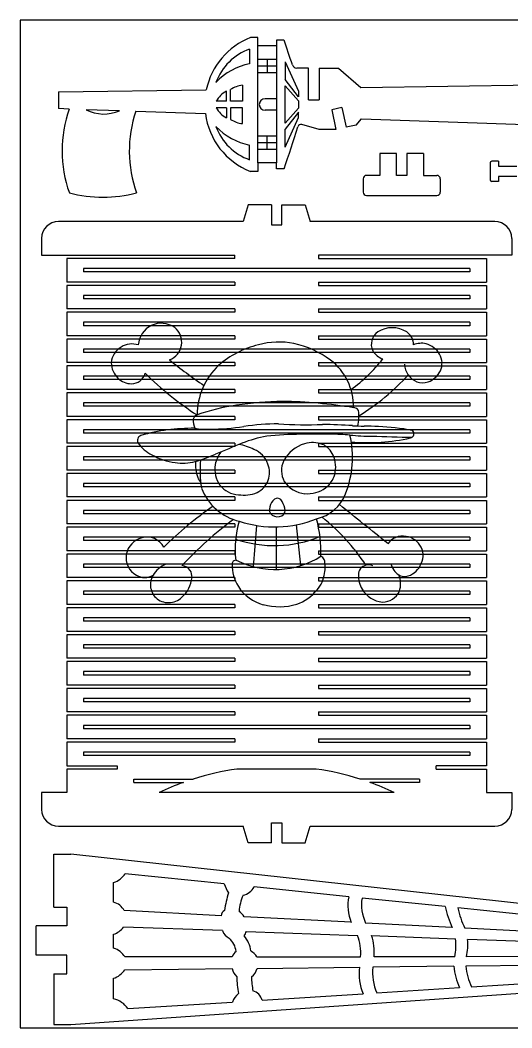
# Model space of a CAD drawing. Header units: centimetres. Extents: x 9372 to 20276, y 190 to 2379.
# Drawn here: x 9516.93 to 9531.58, y 190.25 to 220.25 of the extents above; entities that cross this region are included whole.
import ezdxf

# ---------------------------------------------------------------- set-up
doc = ezdxf.new("R2010")
doc.units = ezdxf.units.CM

msp = doc.modelspace()

# ---------------------------------------------------------------- linework, layer by layer
for p, q in [((9516.933, 220.248), (9516.933, 190.248)), ((9556.933, 220.248), (9516.933, 220.248)), ((9524.015, 219.73), (9523.79, 219.73)), ((9524.015, 219.48), (9524.015, 219.73)), ((9524.79, 219.655), (9524.565, 219.655)), ((9524.565, 219.655), (9524.565, 219.48)), ((9524.565, 219.48), (9524.015, 219.48)), ((9525.52, 218.822), (9525.17, 218.822)), ((9525.52, 217.877), (9525.52, 218.822)), ((9525.835, 218.822), (9525.835, 217.877)), ((9525.835, 218.822), (9526.414, 218.822)), ((9526.414, 218.822), (9527.077, 218.245)), ((9518.072, 218.114), (9522.477, 218.178)), ((9518.072, 218.114), (9518.072, 217.614)), ((9527.077, 218.245), (9535.617, 218.369)), ((9525.52, 217.877), (9525.835, 217.877)), ((9518.397, 217.603), (9518.072, 217.614)), ((9519.895, 217.553), (9518.897, 217.583)), ((9520.374, 217.537), (9522.449, 217.466)), ((9526.516, 217.646), (9526.213, 217.583)), ((9526.213, 217.583), (9526.336, 216.995)), ((9526.516, 217.646), (9526.64, 217.059)), ((9526.943, 217.123), (9527.099, 217.309)), ((9527.099, 217.309), (9535.617, 217.021)), ((9525.836, 216.995), (9525.326, 217.142)), ((9526.336, 216.995), (9525.836, 216.995)), ((9526.943, 217.123), (9526.64, 217.059)), ((9527.646, 216.277), (9527.646, 215.627)), ((9528.146, 216.277), (9527.646, 216.277)), ((9528.146, 215.627), (9528.146, 216.277)), ((9528.446, 216.277), (9528.446, 215.627)), ((9528.946, 216.277), (9528.446, 216.277)), ((9528.946, 216.277), (9528.946, 215.627)), ((9531.177, 216.048), (9530.977, 216.048)), ((9531.177, 216.048), (9531.177, 215.898)), ((9524.015, 215.747), (9523.79, 215.747)), ((9524.565, 215.997), (9524.015, 215.997)), ((9524.015, 215.997), (9524.015, 215.747)), ((9524.565, 215.822), (9524.565, 215.997)), ((9524.79, 215.822), (9524.565, 215.822)), ((9530.927, 215.998), (9530.927, 215.498)), ((9531.177, 215.898), (9531.727, 215.898)), ((9527.146, 215.527), (9527.146, 215.127)), ((9527.646, 215.627), (9527.246, 215.627)), ((9528.446, 215.627), (9528.146, 215.627)), ((9528.946, 215.627), (9529.346, 215.627)), ((9529.446, 215.527), (9529.446, 215.127)), ((9531.177, 215.448), (9530.977, 215.448)), ((9531.727, 215.598), (9531.177, 215.598)), ((9531.177, 215.598), (9531.177, 215.448)), ((9527.246, 215.027), (9529.346, 215.027)), ((9523.722, 214.753), (9523.572, 214.253)), ((9524.422, 214.753), (9523.722, 214.753)), ((9524.422, 214.753), (9524.422, 214.153)), ((9524.722, 214.153), (9524.722, 214.753)), ((9524.722, 214.753), (9525.422, 214.753)), ((9525.422, 214.753), (9525.572, 214.253)), ((9523.572, 214.253), (9518.072, 214.253)), ((9531.072, 214.253), (9525.572, 214.253)), ((9524.422, 214.153), (9524.722, 214.153)), ((9517.572, 213.753), (9517.572, 213.253)), ((9531.572, 213.753), (9531.572, 213.253)), ((9517.572, 213.253), (9523.322, 213.253)), ((9523.322, 213.153), (9518.322, 213.153)), ((9518.322, 213.153), (9518.322, 212.453)), ((9523.322, 213.153), (9523.322, 213.253)), ((9530.822, 213.253), (9525.822, 213.253)), ((9525.822, 213.253), (9525.822, 213.153)), ((9525.822, 213.153), (9530.822, 213.153)), ((9531.572, 213.253), (9530.822, 213.253)), ((9530.822, 213.153), (9530.822, 212.453)), ((9530.322, 212.853), (9518.822, 212.853)), ((9518.822, 212.853), (9518.822, 212.753)), ((9530.322, 212.753), (9518.822, 212.753)), ((9530.322, 212.853), (9530.322, 212.753)), ((9523.322, 212.453), (9518.322, 212.453)), ((9523.322, 212.453), (9523.322, 212.353)), ((9525.822, 212.453), (9530.822, 212.453)), ((9525.822, 212.453), (9525.822, 212.353)), ((9523.322, 212.353), (9518.322, 212.353)), ((9518.322, 212.353), (9518.322, 211.653)), ((9525.822, 212.353), (9530.822, 212.353)), ((9530.822, 212.353), (9530.822, 211.653)), ((9530.322, 212.053), (9518.822, 212.053)), ((9518.822, 212.053), (9518.822, 211.953)), ((9530.322, 211.953), (9518.822, 211.953)), ((9530.322, 212.053), (9530.322, 211.953)), ((9523.322, 211.653), (9518.322, 211.653)), ((9523.322, 211.553), (9518.322, 211.553)), ((9518.322, 211.553), (9518.322, 210.853)), ((9523.322, 211.653), (9523.322, 211.553)), ((9525.822, 211.653), (9530.822, 211.653)), ((9525.822, 211.653), (9525.822, 211.553)), ((9525.822, 211.553), (9530.822, 211.553)), ((9530.822, 211.553), (9530.822, 210.853)), ((9530.322, 211.253), (9518.822, 211.253)), ((9518.822, 211.253), (9518.822, 211.153)), ((9530.322, 211.253), (9530.322, 211.153)), ((9530.322, 211.153), (9518.822, 211.153)), ((9523.322, 210.853), (9518.322, 210.853)), ((9523.322, 210.753), (9518.322, 210.753)), ((9518.322, 210.753), (9518.322, 210.053)), ((9523.322, 210.853), (9523.322, 210.753)), ((9525.822, 210.853), (9530.822, 210.853)), ((9525.822, 210.853), (9525.822, 210.753)), ((9525.822, 210.753), (9530.822, 210.753)), ((9530.822, 210.753), (9530.822, 210.053)), ((9530.322, 210.453), (9518.822, 210.453)), ((9518.822, 210.453), (9518.822, 210.353)), ((9530.322, 210.353), (9518.822, 210.353)), ((9530.322, 210.453), (9530.322, 210.353)), ((9523.322, 210.053), (9518.322, 210.053)), ((9523.322, 210.053), (9523.322, 209.953)), ((9525.822, 210.053), (9530.822, 210.053)), ((9525.822, 210.053), (9525.822, 209.953)), ((9523.322, 209.953), (9518.322, 209.953)), ((9518.322, 209.953), (9518.322, 209.253)), ((9525.822, 209.953), (9530.822, 209.953)), ((9530.822, 209.953), (9530.822, 209.253)), ((9530.322, 209.653), (9518.822, 209.653)), ((9518.822, 209.653), (9518.822, 209.553)), ((9530.322, 209.553), (9518.822, 209.553)), ((9530.322, 209.653), (9530.322, 209.553)), ((9523.322, 209.253), (9518.322, 209.253)), ((9523.322, 209.153), (9518.322, 209.153)), ((9518.322, 209.153), (9518.322, 208.453)), ((9523.322, 209.253), (9523.322, 209.153)), ((9525.822, 209.253), (9530.822, 209.253)), ((9525.822, 209.253), (9525.822, 209.153)), ((9525.822, 209.153), (9530.822, 209.153)), ((9530.822, 209.153), (9530.822, 208.453)), ((9530.322, 208.853), (9518.822, 208.853)), ((9518.822, 208.853), (9518.822, 208.753)), ((9530.322, 208.853), (9530.322, 208.753)), ((9530.322, 208.753), (9518.822, 208.753)), ((9523.322, 208.453), (9518.322, 208.453)), ((9523.322, 208.353), (9518.322, 208.353)), ((9518.322, 208.353), (9518.322, 207.653)), ((9523.322, 208.453), (9523.322, 208.353)), ((9525.822, 208.453), (9530.822, 208.453)), ((9525.822, 208.453), (9525.822, 208.353)), ((9525.822, 208.353), (9530.822, 208.353)), ((9530.822, 208.353), (9530.822, 207.653)), ((9530.322, 208.053), (9518.822, 208.053)), ((9518.822, 208.053), (9518.822, 207.953)), ((9530.322, 207.953), (9518.822, 207.953)), ((9530.322, 208.053), (9530.322, 207.953)), ((9523.322, 207.653), (9518.322, 207.653)), ((9523.322, 207.653), (9523.322, 207.553)), ((9525.822, 207.653), (9530.822, 207.653)), ((9525.822, 207.653), (9525.822, 207.553)), ((9523.322, 207.553), (9518.322, 207.553)), ((9518.322, 207.553), (9518.322, 206.853)), ((9525.822, 207.553), (9530.822, 207.553)), ((9530.822, 207.553), (9530.822, 206.853)), ((9530.322, 207.253), (9518.822, 207.253)), ((9518.822, 207.253), (9518.822, 207.153)), ((9530.322, 207.153), (9518.822, 207.153)), ((9530.322, 207.253), (9530.322, 207.153)), ((9523.322, 206.853), (9518.322, 206.853)), ((9523.322, 206.753), (9518.322, 206.753)), ((9518.322, 206.753), (9518.322, 206.053)), ((9523.322, 206.853), (9523.322, 206.753)), ((9525.822, 206.853), (9530.822, 206.853)), ((9525.822, 206.853), (9525.822, 206.753)), ((9525.822, 206.753), (9530.822, 206.753)), ((9530.822, 206.753), (9530.822, 206.053)), ((9530.322, 206.453), (9518.822, 206.453)), ((9518.822, 206.453), (9518.822, 206.353)), ((9530.322, 206.453), (9530.322, 206.353)), ((9530.322, 206.353), (9518.822, 206.353)), ((9523.322, 206.053), (9518.322, 206.053)), ((9523.322, 205.953), (9518.322, 205.953)), ((9518.322, 205.953), (9518.322, 205.253)), ((9523.322, 206.053), (9523.322, 205.953)), ((9525.822, 206.053), (9530.822, 206.053)), ((9525.822, 206.053), (9525.822, 205.953)), ((9525.822, 205.953), (9530.822, 205.953)), ((9530.822, 205.953), (9530.822, 205.253)), ((9530.322, 205.653), (9518.822, 205.653)), ((9518.822, 205.653), (9518.822, 205.553)), ((9530.322, 205.553), (9518.822, 205.553)), ((9530.322, 205.653), (9530.322, 205.553)), ((9523.322, 205.253), (9518.322, 205.253)), ((9523.322, 205.253), (9523.322, 205.153)), ((9525.822, 205.253), (9530.822, 205.253)), ((9525.822, 205.253), (9525.822, 205.153)), ((9523.322, 205.153), (9518.322, 205.153)), ((9518.322, 205.153), (9518.322, 204.453)), ((9525.822, 205.153), (9530.822, 205.153)), ((9530.822, 205.153), (9530.822, 204.453)), ((9530.322, 204.853), (9518.822, 204.853)), ((9518.822, 204.853), (9518.822, 204.753)), ((9530.322, 204.753), (9518.822, 204.753)), ((9530.322, 204.853), (9530.322, 204.753)), ((9523.322, 204.453), (9518.322, 204.453)), ((9523.322, 204.353), (9518.322, 204.353)), ((9518.322, 204.353), (9518.322, 203.653)), ((9523.322, 204.453), (9523.322, 204.353)), ((9525.822, 204.453), (9530.822, 204.453)), ((9525.822, 204.453), (9525.822, 204.353)), ((9525.822, 204.353), (9530.822, 204.353)), ((9530.822, 204.353), (9530.822, 203.653)), ((9530.322, 204.053), (9518.822, 204.053)), ((9518.822, 204.053), (9518.822, 203.953)), ((9530.322, 204.053), (9530.322, 203.953)), ((9530.322, 203.953), (9518.822, 203.953)), ((9523.322, 203.653), (9518.322, 203.653)), ((9523.322, 203.553), (9518.322, 203.553)), ((9518.322, 203.553), (9518.322, 202.853)), ((9523.322, 203.653), (9523.322, 203.553)), ((9525.822, 203.653), (9530.822, 203.653)), ((9525.822, 203.653), (9525.822, 203.553)), ((9525.822, 203.553), (9530.822, 203.553)), ((9530.822, 203.553), (9530.822, 202.853)), ((9530.322, 203.253), (9518.822, 203.253)), ((9518.822, 203.253), (9518.822, 203.153)), ((9530.322, 203.153), (9518.822, 203.153)), ((9530.322, 203.253), (9530.322, 203.153)), ((9523.322, 202.853), (9518.322, 202.853)), ((9523.322, 202.853), (9523.322, 202.753)), ((9525.822, 202.853), (9530.822, 202.853)), ((9525.822, 202.853), (9525.822, 202.753)), ((9523.322, 202.753), (9518.322, 202.753)), ((9518.322, 202.753), (9518.322, 202.053)), ((9525.822, 202.753), (9530.822, 202.753)), ((9530.822, 202.753), (9530.822, 202.053)), ((9530.322, 202.453), (9518.822, 202.453)), ((9518.822, 202.453), (9518.822, 202.353)), ((9530.322, 202.353), (9518.822, 202.353)), ((9530.322, 202.453), (9530.322, 202.353)), ((9523.322, 202.053), (9518.322, 202.053)), ((9523.322, 201.953), (9518.322, 201.953)), ((9518.322, 201.953), (9518.322, 201.253)), ((9523.322, 202.053), (9523.322, 201.953)), ((9525.822, 202.053), (9530.822, 202.053)), ((9525.822, 202.053), (9525.822, 201.953)), ((9525.822, 201.953), (9530.822, 201.953)), ((9530.822, 201.953), (9530.822, 201.253)), ((9530.322, 201.653), (9518.822, 201.653)), ((9518.822, 201.653), (9518.822, 201.553)), ((9530.322, 201.653), (9530.322, 201.553)), ((9530.322, 201.553), (9518.822, 201.553)), ((9523.322, 201.253), (9518.322, 201.253)), ((9523.322, 201.153), (9518.322, 201.153)), ((9518.322, 201.153), (9518.322, 200.453)), ((9523.322, 201.253), (9523.322, 201.153)), ((9525.822, 201.253), (9530.822, 201.253)), ((9525.822, 201.253), (9525.822, 201.153)), ((9525.822, 201.153), (9530.822, 201.153)), ((9530.822, 201.153), (9530.822, 200.453)), ((9530.322, 200.853), (9518.822, 200.853)), ((9518.822, 200.853), (9518.822, 200.753)), ((9530.322, 200.753), (9518.822, 200.753)), ((9530.322, 200.853), (9530.322, 200.753)), ((9523.322, 200.453), (9518.322, 200.453)), ((9523.322, 200.453), (9523.322, 200.353)), ((9525.822, 200.453), (9530.822, 200.453)), ((9525.822, 200.453), (9525.822, 200.353)), ((9523.322, 200.353), (9518.322, 200.353)), ((9518.322, 200.353), (9518.322, 199.653)), ((9525.822, 200.353), (9530.822, 200.353)), ((9530.822, 200.353), (9530.822, 199.653)), ((9530.322, 200.053), (9518.822, 200.053)), ((9518.822, 200.053), (9518.822, 199.953)), ((9530.322, 199.953), (9518.822, 199.953)), ((9530.322, 200.053), (9530.322, 199.953)), ((9523.322, 199.653), (9518.322, 199.653)), ((9523.322, 199.553), (9518.322, 199.553)), ((9518.322, 199.553), (9518.322, 198.853)), ((9523.322, 199.653), (9523.322, 199.553)), ((9525.822, 199.653), (9530.822, 199.653)), ((9525.822, 199.653), (9525.822, 199.553)), ((9525.822, 199.553), (9530.822, 199.553)), ((9530.822, 199.553), (9530.822, 198.853)), ((9530.322, 199.253), (9518.822, 199.253)), ((9518.822, 199.253), (9518.822, 199.153)), ((9530.322, 199.253), (9530.322, 199.153)), ((9530.322, 199.153), (9518.822, 199.153)), ((9523.322, 198.853), (9518.322, 198.853)), ((9518.322, 198.753), (9518.322, 198.053)), ((9523.322, 198.753), (9518.322, 198.753)), ((9523.322, 198.853), (9523.322, 198.753)), ((9525.822, 198.853), (9530.822, 198.853)), ((9525.822, 198.853), (9525.822, 198.753)), ((9525.822, 198.753), (9530.822, 198.753)), ((9530.822, 198.753), (9530.822, 198.053)), ((9530.322, 198.453), (9518.822, 198.453)), ((9518.822, 198.453), (9518.822, 198.353)), ((9530.322, 198.353), (9518.822, 198.353)), ((9530.322, 198.453), (9530.322, 198.353)), ((9518.322, 198.053), (9519.822, 198.053)), ((9519.822, 198.053), (9519.822, 197.953)), ((9530.822, 198.053), (9529.322, 198.053)), ((9529.322, 197.953), (9529.322, 198.053)), ((9519.822, 197.953), (9518.322, 197.953)), ((9518.322, 197.953), (9518.322, 197.253)), ((9525.753, 197.953), (9523.391, 197.953)), ((9529.322, 197.953), (9530.822, 197.953)), ((9530.822, 197.953), (9530.822, 197.253)), ((9520.322, 197.653), (9522.089, 197.653)), ((9520.322, 197.553), (9520.322, 197.653)), ((9520.322, 197.553), (9521.794, 197.553)), ((9528.822, 197.653), (9527.056, 197.653)), ((9528.822, 197.553), (9527.35, 197.553)), ((9528.822, 197.653), (9528.822, 197.553)), ((9518.322, 197.253), (9517.572, 197.253)), ((9517.572, 197.253), (9517.572, 196.753)), ((9528.072, 197.253), (9521.072, 197.253)), ((9530.822, 197.253), (9531.572, 197.253)), ((9531.572, 197.253), (9531.572, 196.753)), ((9518.072, 196.253), (9523.572, 196.253)), ((9523.722, 195.753), (9523.572, 196.253)), ((9524.422, 195.753), (9524.422, 196.353)), ((9524.422, 196.353), (9524.722, 196.353)), ((9524.722, 196.353), (9524.722, 195.753)), ((9525.422, 195.753), (9525.572, 196.253)), ((9525.572, 196.253), (9531.072, 196.253)), ((9524.422, 195.753), (9523.722, 195.753)), ((9524.722, 195.753), (9525.422, 195.753)), ((9517.941, 193.84), (9517.941, 195.417)), ((9517.941, 195.417), (9518.441, 195.417)), ((9538.325, 193.231), (9518.441, 195.417)), ((9523.012, 194.533), (9520.062, 194.836)), ((9519.716, 193.991), (9519.716, 194.572)), ((9526.72, 194.152), (9523.902, 194.442)), ((9529.595, 193.857), (9527.115, 194.112)), ((9517.941, 193.84), (9518.325, 193.84)), ((9518.325, 193.84), (9518.325, 193.287)), ((9532.307, 193.579), (9529.964, 193.819)), ((9522.923, 193.587), (9520.034, 193.738)), ((9526.795, 193.39), (9523.601, 193.554)), ((9517.407, 192.414), (9517.407, 193.287)), ((9518.325, 193.287), (9517.407, 193.287)), ((9522.959, 193.142), (9520.012, 193.247)), ((9529.801, 193.235), (9527.221, 193.368)), ((9532.402, 193.101), (9530.177, 193.216)), ((9519.716, 192.621), (9519.716, 193.034)), ((9523.67, 193.117), (9526.983, 192.999)), ((9527.398, 192.999), (9529.899, 192.896)), ((9532.382, 192.808), (9530.258, 192.883)), ((9518.325, 192.414), (9517.407, 192.414)), ((9518.325, 191.861), (9518.325, 192.414)), ((9523.249, 192.36), (9520.055, 192.36)), ((9523.981, 192.361), (9527.069, 192.364)), ((9529.876, 192.366), (9527.472, 192.364)), ((9532.335, 192.369), (9530.226, 192.367)), ((9520.05, 191.979), (9523.245, 192.012)), ((9523.994, 192.02), (9527.035, 192.052)), ((9529.845, 192.083), (9527.438, 192.057)), ((9532.346, 192.11), (9530.203, 192.086)), ((9517.941, 191.861), (9518.325, 191.861)), ((9517.941, 191.861), (9517.941, 190.35)), ((9518.441, 190.35), (9538.325, 191.731)), ((9519.714, 191.112), (9519.716, 191.723)), ((9527.552, 191.288), (9530.02, 191.445)), ((9530.376, 191.467), (9532.518, 191.604)), ((9524.142, 191.071), (9527.146, 191.262)), ((9520.142, 190.826), (9523.259, 191.015)), ((9516.933, 190.248), (9556.933, 190.248)), ((9517.941, 190.35), (9518.441, 190.35))]:
    msp.add_line(p, q)
at = {"color": 1}
for p, q in [((9523.767, 219.385), (9523.767, 218.95)), ((9524.015, 215.997), (9524.015, 219.48)), ((9524.565, 219.48), (9524.565, 215.997)), ((9524.565, 219.08), (9524.015, 219.08)), ((9524.29, 219.08), (9524.29, 218.68)), ((9524.827, 219.007), (9525.227, 218.131)), ((9524.827, 219.007), (9524.827, 218.478)), ((9524.565, 218.88), (9524.015, 218.88)), ((9524.565, 218.68), (9524.015, 218.68)), ((9525.227, 217.964), (9524.827, 218.478)), ((9523.075, 217.834), (9523.075, 218.134)), ((9523.2, 217.834), (9523.2, 218.184)), ((9523.55, 218.309), (9523.55, 217.834)), ((9525.227, 217.847), (9524.827, 218.294)), ((9524.827, 217.183), (9524.827, 218.294)), ((9525.227, 218.131), (9525.227, 217.964)), ((9523.075, 217.834), (9522.775, 217.834)), ((9523.55, 217.834), (9523.2, 217.834)), ((9524.565, 217.91), (9524.227, 217.91)), ((9525.227, 217.847), (9525.227, 217.63)), ((9523.075, 217.643), (9522.775, 217.643)), ((9523.075, 217.643), (9523.075, 217.343)), ((9523.55, 217.643), (9523.2, 217.643)), ((9523.2, 217.643), (9523.2, 217.293)), ((9523.55, 217.168), (9523.55, 217.643)), ((9524.565, 217.567), (9524.227, 217.567)), ((9525.227, 217.63), (9524.827, 217.183)), ((9525.227, 217.513), (9524.827, 216.999)), ((9525.227, 217.346), (9525.227, 217.513)), ((9524.827, 216.47), (9525.227, 217.346)), ((9524.827, 216.47), (9524.827, 216.999)), ((9524.565, 216.797), (9524.015, 216.797)), ((9524.29, 216.397), (9524.29, 216.797)), ((9523.767, 216.092), (9523.767, 216.527)), ((9524.565, 216.597), (9524.015, 216.597)), ((9524.565, 216.397), (9524.015, 216.397)), ((9523.97, 205.205), (9523.875, 203.978)), ((9525.156, 205.224), (9525.281, 204.008)), ((9524.558, 205.162), (9524.558, 203.894))]:
    msp.add_line(p, q, dxfattribs=at)
for centre, radius, start, end in [((9524.571, 217.738), 2.139, 111.3943, 168.1373), ((9493.925, 208.847), 32.704, 17.9354, 19.2995), ((9525.17, 218.96), 0.137, 197.8611, 269.9867), ((9521.912, 216.356), 3.729, 160.4577, 199.5831), ((9519.427, 218.615), 1.161, 242.8239, 293.7462), ((9523.912, 216.356), 3.729, 161.5452, 199.5831), ((9524.571, 217.738), 2.139, 187.3095, 248.6057), ((9493.925, 226.63), 32.704, 340.7005, 343.0097), ((9525.298, 217.044), 0.102, 73.9703, 163.0973), ((9530.977, 215.998), 0.05, 90, 180), ((9527.246, 215.527), 0.1, 90, 180), ((9529.346, 215.527), 0.1, 0, 90), ((9530.977, 215.498), 0.05, 180, 270), ((9519.398, 219.049), 4.068, 255.7703, 284.2297), ((9527.246, 215.127), 0.1, 180, 270), ((9529.346, 215.127), 0.1, 270, 0), ((9518.072, 213.753), 0.5, 90, 180), ((9531.072, 213.753), 0.5, 0, 90), ((9524.572, 189.85), 8.189, 98.291, 107.6519), ((9524.572, 189.85), 8.189, 72.3481, 81.709), ((9524.572, 189.85), 8.189, 109.8296, 115.3013), ((9524.572, 189.85), 8.189, 64.6987, 70.1704), ((9518.072, 196.753), 0.5, 180, 270), ((9531.072, 196.753), 0.5, 270, 0), ((9519.491, 195.226), 0.692, 288.9957, 325.6786), ((9523.753, 194.736), 0.768, 195.3416, 217.1792), ((9523.454, 194.697), 0.516, 283.5068, 330.346), ((9525.845, 193.375), 2.849, 161.6464, 172.5305), ((9524.789, 193.635), 1.338, 155.2544, 176.5365), ((9528.009, 193.893), 1.314, 168.6069, 202.5755), ((9528.428, 193.92), 1.328, 171.6715, 204.6219), ((9519.578, 193.49), 0.519, 28.5015, 74.5266), ((9532.392, 194.441), 2.858, 191.7788, 204.9779), ((9532.748, 194.464), 2.858, 193.0401, 205.902), ((9523.131, 193.569), 0.208, 122.0328, 174.9534), ((9523.156, 193.297), 0.514, 29.7257, 54.5717), ((9519.521, 193.616), 0.614, 288.5144, 323.0716), ((9523.352, 193.29), 0.42, 200.6894, 243.0372), ((9522.741, 192.451), 0.627, 6.6682, 47.8849), ((9523.265, 193.239), 0.423, 323.3785, 343.3474), ((9522.949, 192.427), 0.862, 7.283, 40.454), ((9525.631, 192.492), 1.444, 354.9234, 20.5805), ((9526.036, 192.518), 1.444, 353.8671, 19.4471), ((9519.54, 192.042), 0.606, 31.4678, 73.0694), ((9528.241, 192.703), 1.669, 348.3729, 6.6524), ((9528.597, 192.726), 1.669, 347.5575, 5.4), ((9523.564, 192.261), 0.331, 127.3199, 162.4554), ((9523.611, 192.163), 0.42, 28.1643, 62.6895), ((9523.707, 192.117), 0.474, 192.8434, 226.9821), ((9523.539, 192.141), 0.47, 306.6749, 345.0039), ((9528.625, 191.874), 1.6, 173.584, 202.4782), ((9529.03, 191.901), 1.6, 174.3946, 202.5172), ((9531.8, 192.276), 1.964, 185.6359, 205.0222), ((9532.156, 192.299), 1.964, 186.2133, 205.0505), ((9519.523, 192.323), 0.63, 287.8658, 326.8602), ((9526.369, 191.817), 2.985, 180.8912, 190.6053), ((9527.863, 191.998), 4.05, 183.3105, 189.2648), ((9519.543, 190.393), 0.739, 35.864, 76.5895), ((9523.773, 190.845), 0.542, 128.7159, 161.6824), ((9523.769, 190.974), 0.385, 14.6316, 75.3534)]:
    msp.add_arc(centre, radius, start, end)
for centre, radius, start, end in [((9524.324, 217.817), 1.664, 109.5803, 159.6218), ((9524.147, 217.078), 1.91, 101.4729, 136.3471), ((9523.401, 217.508), 0.706, 117.5208, 152.4792), ((9523.648, 217.483), 0.832, 96.7528, 122.5549), ((9524.227, 217.738), 0.172, 90, 270), ((9523.401, 217.969), 0.706, 207.5208, 242.4792), ((9523.648, 217.994), 0.832, 237.4451, 263.2472), ((9524.324, 217.66), 1.664, 200.3782, 250.4197), ((9524.147, 218.399), 1.91, 223.6529, 258.5271), ((9521.135, 210.53), 0.694, 54.7508, 115.1753), ((9521.144, 210.535), 0.693, 116.0225, 176.4838), ((9521.187, 210.662), 0.557, 290.2439, 51.2242), ((9527.846, 210.596), 0.456, 125.2184, 204.9659), ((9528.012, 210.288), 0.804, 57.4574, 122.2559), ((9528.207, 210.596), 0.439, 358.3686, 57.2806), ((9520.26, 210.014), 0.596, 71.2194, 122.7616), ((9524.641, 208.477), 2.189, 78.2637, 106.2669), ((9524.441, 207.739), 2.953, 54.0231, 77.3884), ((9528.887, 209.965), 0.664, 78.3169, 111.2998), ((9528.829, 209.948), 0.695, 30.7716, 73.8555), ((9520.228, 210.01), 0.582, 119.9026, 176.0265), ((9524.647, 207.912), 2.737, 103.0711, 131.2151), ((9527.953, 210.74), 0.62, 212.9467, 249.1128), ((9528.946, 210.032), 0.551, 335.5161, 29.567), ((9520.281, 210.05), 0.633, 180, 226.7111), ((9530.002, 220.609), 13.562, 230.5267, 235.9335), ((9525.143, 208.759), 1.716, 358.4172, 52.9512), ((9523.819, 213.269), 4.997, 306.4422, 321.5494), ((9529.067, 210.072), 0.695, 185.7548, 213.922), ((9520.239, 209.864), 0.44, 271.0035, 342.8638), ((9527.289, 216.412), 9.41, 225.2059, 237.2847), ((9524.228, 208.495), 2.024, 133.1623, 180), ((9528.845, 210.114), 0.678, 290.3663, 332.7688), ((9520.248, 209.994), 0.569, 225.1945, 269.888), ((9523.244, 214.51), 7.128, 302.0035, 317.3921), ((9528.927, 209.987), 0.532, 214.6736, 286.762), ((9524.898, 198.967), 9.934, 90.8734, 98.8351), ((9524.476, 193.917), 14.985, 80.8534, 88.9653), ((9524.22, 202.83), 6.013, 98.1078, 109.5895), ((9526.858, 208.53), 0.182, 32.2063, 90), ((9525.747, 208.47), 1.275, 346.257, 7.0415), ((9522.273, 208.312), 0.196, 110.5384, 162.8957), ((9522.94, 208.369), 0.854, 180, 198.5665), ((9524.624, 201.134), 7.093, 90, 98.3702), ((9525.452, 222.659), 14.456, 266.7163, 271.938), ((9525.655, 189.857), 18.357, 86.3185, 89.1071), ((9522.089, 202.237), 5.861, 89.5994, 105.483), ((9522.499, 210.396), 2.329, 260.8625, 272.2302), ((9522.527, 215.026), 6.956, 270.52, 278.8062), ((9525.356, 198.268), 9.651, 90.397, 96.4191), ((9525.769, 191.139), 16.786, 88.5981, 91.6375), ((9526.179, 201.187), 6.733, 85.0876, 90), ((9527.567, 221.669), 13.514, 266.8907, 268.343), ((9527.165, 199.916), 8.246, 86.9472, 89.9211), ((9527.379, 201.873), 6.281, 78.7568, 87.9434), ((9528.588, 207.965), 0.0697, 26.4146, 77.1479), ((9528.413, 207.943), 0.243, 344.1576, 12.678), ((9520.586, 207.735), 0.162, 112.6071, 208.9188), ((9521.341, 208.3), 1.103, 215.6323, 244.0791), ((9635.301, -61.711), 291.63, 112.53375, 112.70179), ((9523.174, 206.07), 1.571, 62.6637, 79.9233), ((9524.918, 204.103), 3.81, 99.6903, 111.203), ((9525.733, 206.6), 1.09, 107.6617, 150.662), ((9525.641, 206.808), 0.864, 69.6113, 106.0491), ((9525.657, 207.024), 0.659, 24.8295, 64.3057), ((9523.838, 207.236), 2.992, 338.6307, 12.7486), ((9527.382, 213.963), 6.099, 264.1082, 270.2607), ((9527.288, 213.51), 5.838, 265.1477, 282.5715), ((9530.244, 286.199), 78.386, 267.92816, 268.8014), ((9528.544, 207.926), 0.114, 277.6314, 334.3568), ((9521.749, 208.835), 1.768, 239.7959, 263.5208), ((9520.654, 212.187), 5.294, 286.4007, 293.332), ((9523.758, 206.798), 1.039, 145.2048, 167.8653), ((9523.631, 206.796), 0.721, 19.1682, 68.4108), ((9525.448, 206.943), 0.883, 345.3614, 23.9573), ((9521.778, 208.502), 1.441, 260.8482, 284.8868), ((9523.307, 207.029), 1.155, 175.9516, 199.8376), ((9525.455, 206.829), 3.165, 174.0248, 189.25), ((9523.533, 206.876), 0.803, 169.9747, 215.953), ((9523.722, 206.781), 0.641, 339.4098, 23.053), ((9525.406, 206.838), 0.69, 154.5472, 207.8677), ((9525.563, 206.94), 0.772, 307.2251, 343.4523), ((9522.831, 206.888), 0.66, 202.3455, 217.7564), ((9523.463, 206.852), 0.732, 217.6463, 267.5932), ((9523.694, 206.786), 0.669, 296.2202, 339.9224), ((9525.492, 206.989), 0.842, 214.2305, 264.402), ((9523.835, 206.896), 1.61, 200.9698, 256.532), ((9523.597, 207.124), 1.016, 260.6386, 292.6686), ((9525.493, 207.046), 0.898, 264.6842, 306.6708), ((9525.491, 206.591), 1.217, 282.9007, 338.5391), ((9524.819, 205.638), 0.468, 131.2278, 164.8612), ((9524.593, 205.868), 0.147, 46.5895, 124.0584), ((9524.136, 205.546), 0.703, 14.0402, 37.5752), ((9445.987, 104.498), 129.383, 50.73021, 51.55129), ((9528.536, 197.215), 10.371, 124.3758, 134.9349), ((9524.579, 205.684), 0.225, 160.1735, 230.9167), ((9524.6, 205.777), 0.314, 238.6116, 293.5438), ((9524.624, 205.663), 0.202, 300.315, 15.2101), ((9529.634, 196.787), 10.687, 126.4517, 137.4435), ((9526.136, 204.5), 2.802, 162.76, 186.7524), ((9524.511, 208.51), 3.348, 251.7067, 291.9509), ((9521.694, 204.366), 4.199, 358.9722, 14.3086), ((9521.91, 200.477), 6.395, 33.6686, 51.098), ((9520.725, 204.215), 0.646, 105.0517, 168.3956), ((9520.712, 204.299), 0.562, 27.3511, 105.9271), ((9524.502, 208.182), 3.575, 251.2037, 292.3619), ((9528.327, 204.345), 0.544, 79.5942, 145.3174), ((9528.33, 204.268), 0.62, 28.2461, 81.1305), ((9520.694, 204.254), 0.608, 171.3669, 240.9479), ((9528.351, 204.312), 0.581, 328.4743, 25.4322), ((9521.566, 203.323), 0.785, 112.1113, 149.4061), ((9521.692, 203.646), 0.376, 36.3156, 79.2008), ((9523.361, 204.057), 0.114, 86.1931, 181.6587), ((9524.445, 204.031), 1.198, 178.9129, 212.3356), ((9524.525, 206.442), 2.549, 243.0247, 302.4395), ((9525.576, 203.874), 0.524, 37.8058, 52.8298), ((9525.161, 203.969), 0.859, 347.2371, 15.2721), ((9527.302, 203.734), 0.297, 103.5242, 179.5506), ((9527.306, 203.743), 0.289, 63.1465, 104.7135), ((9528.547, 204.22), 0.594, 195.7232, 234.9938), ((9528.314, 204.272), 0.594, 280.5007, 333.6775), ((9520.644, 204.142), 0.486, 239.6958, 300.389), ((9521.307, 203.454), 0.496, 147.1555, 186.2987), ((9521.704, 203.675), 0.349, 357.0439, 33.6289), ((9525.077, 203.905), 0.931, 318.6105, 352.1739), ((9527.797, 203.724), 0.792, 179.137, 211.4635), ((9528.384, 204.033), 0.347, 239.3839, 276.3315), ((9527.598, 203.465), 0.666, 340.7825, 23.8506), ((9521.098, 203.775), 0.962, 312.7111, 352.9951), ((9521.383, 203.452), 0.572, 185.2852, 223.6402), ((9524.488, 204.051), 1.245, 212.0392, 255.3649), ((9524.698, 204.163), 1.386, 289.8455, 320.9897), ((9527.795, 203.7), 0.778, 210.0448, 264.5611), ((9527.732, 203.469), 0.543, 268.8899, 335.7223), ((9521.35, 203.462), 0.555, 226.7347, 271.0355), ((9521.36, 203.461), 0.554, 270, 314.7988), ((9524.649, 204.633), 1.848, 255.0935, 286.3204)]:
    msp.add_arc(centre, radius, start, end, dxfattribs=at)

doc.saveas('drawing.dxf')
